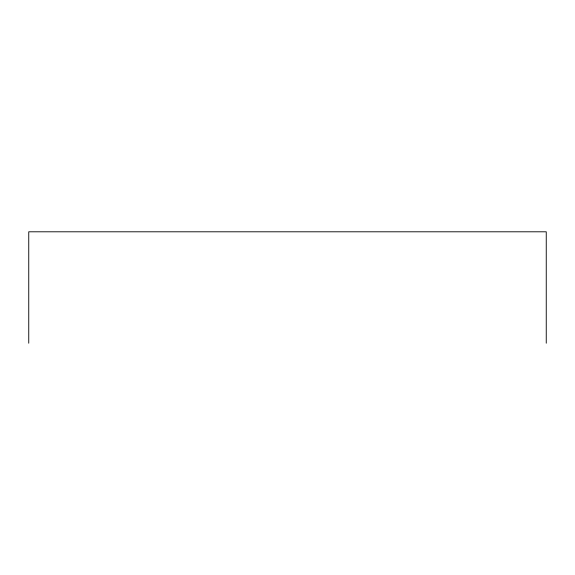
<?xml version="1.0" encoding="UTF-8"?>
<svg xmlns="http://www.w3.org/2000/svg" width="575" height="575" viewBox="0 0 575 575"><rect width="100%" height="100%" fill="white"/><g stroke="black" fill="none" stroke-linecap="round" stroke-linejoin="round"><path stroke-width="0.86" d="M546.25 343.203L546.25 231.797L28.75 231.797L28.75 343.203"/></g></svg>
